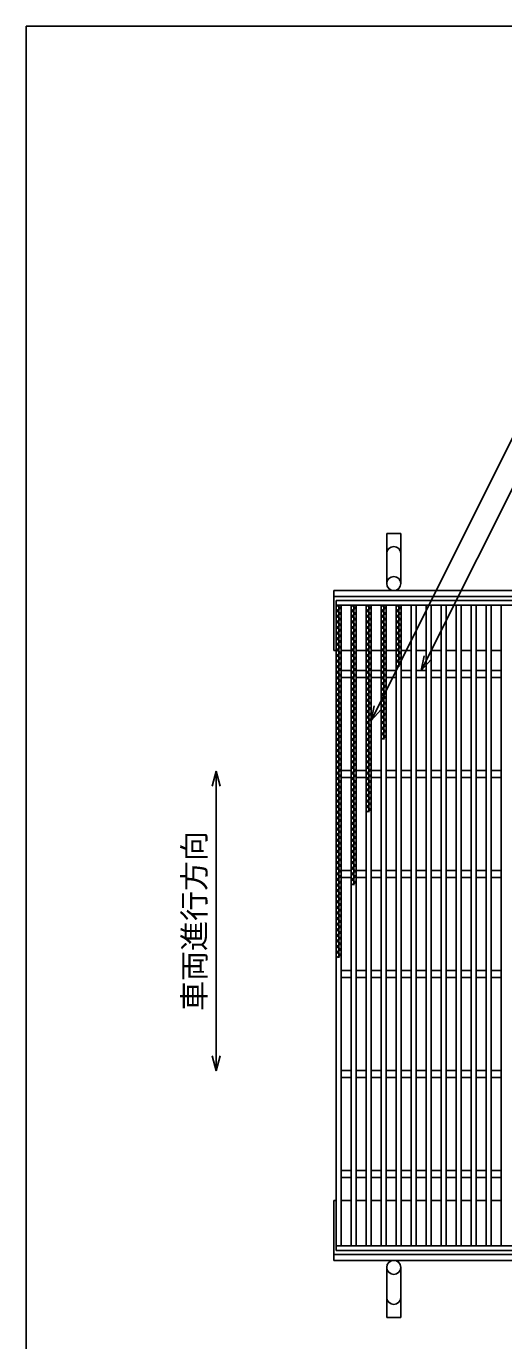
# Model space of a CAD drawing. Units: millimetres, scale not verified. Extents: x -1820 to 1731, y -1282 to 1054.
# Drawn here: x -1729 to -1252, y -261 to 1054 of the extents above; entities that cross this region are included whole.
import ezdxf
from ezdxf.enums import TextEntityAlignment as Align

# ---------------------------------------------------------------- set-up
doc = ezdxf.new("R2010")
doc.units = ezdxf.units.MM
doc.header["$LTSCALE"] = 10
for name, color, linetype, lineweight in [('0_2', 150, 'Continuous', 25), ('16', 3, 'Continuous', 25), ('19', 6, 'Continuous', 25), ('22', 4, 'Continuous', 25)]:
    doc.layers.add(name, color=color, linetype=linetype, lineweight=lineweight)
doc.styles.add('ベクトル', font='')
doc.styles.get('ベクトル').set_extended_font_data('ベクトル')

msp = doc.modelspace()

# ---------------------------------------------------------------- linework, layer by layer
at = {"layer": '0_2'}
for p, q in [((-1729, -1146.5), (-1729, 1053.5)), ((-1729, 1053.5), (1731, 1053.5))]:
    msp.add_line(p, q, dxfattribs=at)
at = {"layer": '16'}
for p, q in [((-1419, 479), (-424, 479)), ((-1419, 474.5), (-1419, 479)), ((-424, 474.5), (-1419, 474.5)), ((-1419, 474.5), (-1419, -166.5)), ((-1414, 474.5), (-1419, 474.5)), ((-1419, 474.5), (-1414, 471.7)), ((-1416.5, 474.5), (-1416.5, 121.7)), ((-1414, -166.5), (-1414, 474.5)), ((-1404, 474.5), (-1404, -166.5)), ((-1399, 474.5), (-1404, 474.5)), ((-1404, 474.5), (-1399, 471.7)), ((-1401.5, 474.5), (-1401.5, 194.5)), ((-1399, -166.5), (-1399, 474.5)), ((-1389, 474.5), (-1389, -166.5)), ((-1384, 474.5), (-1389, 474.5)), ((-1389, 474.5), (-1384, 471.7)), ((-1386.5, 474.5), (-1386.5, 267.3)), ((-1384, -166.5), (-1384, 474.5)), ((-1374, 474.5), (-1374, -166.5)), ((-1369, 474.5), (-1374, 474.5)), ((-1374, 474.5), (-1369, 471.7)), ((-1371.5, 474.5), (-1371.5, 340.1)), ((-1369, -166.5), (-1369, 474.5)), ((-1359, 474.5), (-1359, -166.5)), ((-1354, 474.5), (-1359, 474.5)), ((-1359, 474.5), (-1354, 471.7)), ((-1356.5, 474.5), (-1356.5, 412.9)), ((-1354, -166.5), (-1354, 474.5)), ((-1344, 474.5), (-1344, -166.5)), ((-1339, 474.5), (-1344, 474.5)), ((-1339, -166.5), (-1339, 474.5)), ((-1329, 474.5), (-1329, -166.5)), ((-1324, 474.5), (-1329, 474.5)), ((-1324, -166.5), (-1324, 474.5)), ((-1314, 474.5), (-1314, -166.5)), ((-1309, 474.5), (-1314, 474.5)), ((-1309, -166.5), (-1309, 474.5)), ((-1299, 474.5), (-1299, -166.5)), ((-1294, 474.5), (-1299, 474.5)), ((-1294, -166.5), (-1294, 474.5)), ((-1284, 474.5), (-1284, -166.5)), ((-1279, 474.5), (-1284, 474.5)), ((-1279, -166.5), (-1279, 474.5)), ((-1269, 474.5), (-1269, -166.5)), ((-1264, 474.5), (-1269, 474.5)), ((-1264, -166.5), (-1264, 474.5)), ((-1254, 474.5), (-1254, -166.5)), ((-1249, 474.5), (-1254, 474.5)), ((-1414, 471.7), (-1419, 468.9)), ((-1419, 468.9), (-1414, 466.1)), ((-1414, 466.1), (-1419, 463.3)), ((-1419, 463.3), (-1414, 460.5)), ((-1414, 460.5), (-1419, 457.7)), ((-1399, 471.7), (-1404, 468.9)), ((-1404, 468.9), (-1399, 466.1)), ((-1399, 466.1), (-1404, 463.3)), ((-1404, 463.3), (-1399, 460.5)), ((-1399, 460.5), (-1404, 457.7)), ((-1384, 471.7), (-1389, 468.9)), ((-1389, 468.9), (-1384, 466.1)), ((-1384, 466.1), (-1389, 463.3)), ((-1389, 463.3), (-1384, 460.5)), ((-1384, 460.5), (-1389, 457.7)), ((-1369, 471.7), (-1374, 468.9)), ((-1374, 468.9), (-1369, 466.1)), ((-1369, 466.1), (-1374, 463.3)), ((-1374, 463.3), (-1369, 460.5)), ((-1369, 460.5), (-1374, 457.7)), ((-1354, 471.7), (-1359, 468.9)), ((-1359, 468.9), (-1354, 466.1)), ((-1354, 466.1), (-1359, 463.3)), ((-1359, 463.3), (-1354, 460.5)), ((-1354, 460.5), (-1359, 457.7)), ((-1419, 457.7), (-1414, 454.9)), ((-1414, 454.9), (-1419, 452.1)), ((-1419, 452.1), (-1414, 449.3)), ((-1414, 449.3), (-1419, 446.5)), ((-1404, 457.7), (-1399, 454.9)), ((-1399, 454.9), (-1404, 452.1)), ((-1404, 452.1), (-1399, 449.3)), ((-1399, 449.3), (-1404, 446.5)), ((-1389, 457.7), (-1384, 454.9)), ((-1384, 454.9), (-1389, 452.1)), ((-1389, 452.1), (-1384, 449.3)), ((-1384, 449.3), (-1389, 446.5)), ((-1374, 457.7), (-1369, 454.9)), ((-1369, 454.9), (-1374, 452.1)), ((-1374, 452.1), (-1369, 449.3)), ((-1369, 449.3), (-1374, 446.5)), ((-1359, 457.7), (-1354, 454.9)), ((-1354, 454.9), (-1359, 452.1)), ((-1359, 452.1), (-1354, 449.3)), ((-1354, 449.3), (-1359, 446.5)), ((-1419, 446.5), (-1414, 443.7)), ((-1414, 443.7), (-1419, 440.9)), ((-1419, 440.9), (-1414, 438.1)), ((-1414, 438.1), (-1419, 435.3)), ((-1419, 435.3), (-1414, 432.5)), ((-1404, 446.5), (-1399, 443.7)), ((-1399, 443.7), (-1404, 440.9)), ((-1404, 440.9), (-1399, 438.1)), ((-1399, 438.1), (-1404, 435.3)), ((-1404, 435.3), (-1399, 432.5)), ((-1389, 446.5), (-1384, 443.7)), ((-1384, 443.7), (-1389, 440.9)), ((-1389, 440.9), (-1384, 438.1)), ((-1384, 438.1), (-1389, 435.3)), ((-1389, 435.3), (-1384, 432.5)), ((-1374, 446.5), (-1369, 443.7)), ((-1369, 443.7), (-1374, 440.9)), ((-1374, 440.9), (-1369, 438.1)), ((-1369, 438.1), (-1374, 435.3)), ((-1374, 435.3), (-1369, 432.5)), ((-1359, 446.5), (-1354, 443.7)), ((-1354, 443.7), (-1359, 440.9)), ((-1359, 440.9), (-1354, 438.1)), ((-1354, 438.1), (-1359, 435.3)), ((-1359, 435.3), (-1354, 432.5)), ((-1414, 432.5), (-1419, 429.7)), ((-1419, 429.7), (-1414, 426.9)), ((-1414, 426.9), (-1419, 424.1)), ((-1419, 424.1), (-1414, 421.3)), ((-1414, 421.3), (-1419, 418.5)), ((-1399, 432.5), (-1404, 429.7)), ((-1404, 429.7), (-1399, 426.9)), ((-1399, 426.9), (-1404, 424.1)), ((-1404, 424.1), (-1399, 421.3)), ((-1399, 421.3), (-1404, 418.5)), ((-1384, 432.5), (-1389, 429.7)), ((-1389, 429.7), (-1384, 426.9)), ((-1384, 426.9), (-1389, 424.1)), ((-1389, 424.1), (-1384, 421.3)), ((-1384, 421.3), (-1389, 418.5)), ((-1369, 432.5), (-1374, 429.7)), ((-1374, 429.7), (-1369, 426.9)), ((-1369, 426.9), (-1374, 424.1)), ((-1374, 424.1), (-1369, 421.3)), ((-1369, 421.3), (-1374, 418.5)), ((-1354, 432.5), (-1359, 429.7)), ((-1359, 429.7), (-1354, 426.9)), ((-1354, 426.9), (-1359, 424.1)), ((-1359, 424.1), (-1354, 421.3)), ((-1354, 421.3), (-1359, 418.5)), ((-1419, 418.5), (-1414, 415.7)), ((-1414, 415.7), (-1419, 412.9)), ((-1419, 412.9), (-1414, 410.1)), ((-1414, 410.1), (-1419, 407.3)), ((-1414, 409), (-1404, 409)), ((-1404, 418.5), (-1399, 415.7)), ((-1399, 415.7), (-1404, 412.9)), ((-1404, 412.9), (-1399, 410.1)), ((-1399, 410.1), (-1404, 407.3)), ((-1399, 409), (-1389, 409)), ((-1389, 418.5), (-1384, 415.7)), ((-1384, 415.7), (-1389, 412.9)), ((-1389, 412.9), (-1384, 410.1)), ((-1384, 410.1), (-1389, 407.3)), ((-1384, 409), (-1374, 409)), ((-1374, 418.5), (-1369, 415.7)), ((-1369, 415.7), (-1374, 412.9)), ((-1374, 412.9), (-1369, 410.1)), ((-1369, 410.1), (-1374, 407.3)), ((-1369, 409), (-1359, 409)), ((-1359, 418.5), (-1354, 415.7)), ((-1354, 415.7), (-1359, 412.9)), ((-1354, 409), (-1344, 409)), ((-1339, 409), (-1329, 409)), ((-1324, 409), (-1314, 409)), ((-1309, 409), (-1299, 409)), ((-1294, 409), (-1284, 409)), ((-1279, 409), (-1269, 409)), ((-1264, 409), (-1254, 409)), ((-1419, 407.3), (-1414, 404.5)), ((-1414, 404.5), (-1419, 401.7)), ((-1419, 401.7), (-1414, 398.9)), ((-1414, 398.9), (-1419, 396.1)), ((-1419, 396.1), (-1414, 393.3)), ((-1414, 402), (-1404, 402)), ((-1404, 407.3), (-1399, 404.5)), ((-1399, 404.5), (-1404, 401.7)), ((-1404, 401.7), (-1399, 398.9)), ((-1399, 398.9), (-1404, 396.1)), ((-1404, 396.1), (-1399, 393.3)), ((-1399, 402), (-1389, 402)), ((-1389, 407.3), (-1384, 404.5)), ((-1384, 404.5), (-1389, 401.7)), ((-1389, 401.7), (-1384, 398.9)), ((-1384, 398.9), (-1389, 396.1)), ((-1389, 396.1), (-1384, 393.3)), ((-1384, 402), (-1374, 402)), ((-1374, 407.3), (-1369, 404.5)), ((-1369, 404.5), (-1374, 401.7)), ((-1374, 401.7), (-1369, 398.9)), ((-1369, 398.9), (-1374, 396.1)), ((-1374, 396.1), (-1369, 393.3)), ((-1369, 402), (-1359, 402)), ((-1354, 402), (-1344, 402)), ((-1339, 402), (-1329, 402)), ((-1324, 402), (-1314, 402)), ((-1309, 402), (-1299, 402)), ((-1294, 402), (-1284, 402)), ((-1279, 402), (-1269, 402)), ((-1264, 402), (-1254, 402)), ((-1414, 393.3), (-1419, 390.5)), ((-1419, 390.5), (-1414, 387.7)), ((-1414, 387.7), (-1419, 384.9)), ((-1419, 384.9), (-1414, 382.1)), ((-1414, 382.1), (-1419, 379.3)), ((-1399, 393.3), (-1404, 390.5)), ((-1404, 390.5), (-1399, 387.7)), ((-1399, 387.7), (-1404, 384.9)), ((-1404, 384.9), (-1399, 382.1)), ((-1399, 382.1), (-1404, 379.3)), ((-1384, 393.3), (-1389, 390.5)), ((-1389, 390.5), (-1384, 387.7)), ((-1384, 387.7), (-1389, 384.9)), ((-1389, 384.9), (-1384, 382.1)), ((-1384, 382.1), (-1389, 379.3)), ((-1369, 393.3), (-1374, 390.5)), ((-1374, 390.5), (-1369, 387.7)), ((-1369, 387.7), (-1374, 384.9)), ((-1374, 384.9), (-1369, 382.1)), ((-1369, 382.1), (-1374, 379.3)), ((-1419, 379.3), (-1414, 376.5)), ((-1414, 376.5), (-1419, 373.7)), ((-1419, 373.7), (-1414, 370.9)), ((-1414, 370.9), (-1419, 368.1)), ((-1404, 379.3), (-1399, 376.5)), ((-1399, 376.5), (-1404, 373.7)), ((-1404, 373.7), (-1399, 370.9)), ((-1399, 370.9), (-1404, 368.1)), ((-1389, 379.3), (-1384, 376.5)), ((-1384, 376.5), (-1389, 373.7)), ((-1389, 373.7), (-1384, 370.9)), ((-1384, 370.9), (-1389, 368.1)), ((-1374, 379.3), (-1369, 376.5)), ((-1369, 376.5), (-1374, 373.7)), ((-1374, 373.7), (-1369, 370.9)), ((-1369, 370.9), (-1374, 368.1)), ((-1419, 368.1), (-1414, 365.3)), ((-1414, 365.3), (-1419, 362.5)), ((-1419, 362.5), (-1414, 359.7)), ((-1414, 359.7), (-1419, 356.9)), ((-1419, 356.9), (-1414, 354.1)), ((-1404, 368.1), (-1399, 365.3)), ((-1399, 365.3), (-1404, 362.5)), ((-1404, 362.5), (-1399, 359.7)), ((-1399, 359.7), (-1404, 356.9)), ((-1404, 356.9), (-1399, 354.1)), ((-1389, 368.1), (-1384, 365.3)), ((-1384, 365.3), (-1389, 362.5)), ((-1389, 362.5), (-1384, 359.7)), ((-1384, 359.7), (-1389, 356.9)), ((-1389, 356.9), (-1384, 354.1)), ((-1374, 368.1), (-1369, 365.3)), ((-1369, 365.3), (-1374, 362.5)), ((-1374, 362.5), (-1369, 359.7)), ((-1369, 359.7), (-1374, 356.9)), ((-1374, 356.9), (-1369, 354.1)), ((-1414, 354.1), (-1419, 351.3)), ((-1419, 351.3), (-1414, 348.5)), ((-1414, 348.5), (-1419, 345.7)), ((-1419, 345.7), (-1414, 342.9)), ((-1414, 342.9), (-1419, 340.1)), ((-1399, 354.1), (-1404, 351.3)), ((-1404, 351.3), (-1399, 348.5)), ((-1399, 348.5), (-1404, 345.7)), ((-1404, 345.7), (-1399, 342.9)), ((-1399, 342.9), (-1404, 340.1)), ((-1384, 354.1), (-1389, 351.3)), ((-1389, 351.3), (-1384, 348.5)), ((-1384, 348.5), (-1389, 345.7)), ((-1389, 345.7), (-1384, 342.9)), ((-1384, 342.9), (-1389, 340.1)), ((-1369, 354.1), (-1374, 351.3)), ((-1374, 351.3), (-1369, 348.5)), ((-1369, 348.5), (-1374, 345.7)), ((-1374, 345.7), (-1369, 342.9)), ((-1369, 342.9), (-1374, 340.1)), ((-1419, 340.1), (-1414, 337.3)), ((-1414, 337.3), (-1419, 334.5)), ((-1419, 334.5), (-1414, 331.7)), ((-1414, 331.7), (-1419, 328.9)), ((-1419, 328.9), (-1414, 326.1)), ((-1404, 340.1), (-1399, 337.3)), ((-1399, 337.3), (-1404, 334.5)), ((-1404, 334.5), (-1399, 331.7)), ((-1399, 331.7), (-1404, 328.9)), ((-1404, 328.9), (-1399, 326.1)), ((-1389, 340.1), (-1384, 337.3)), ((-1384, 337.3), (-1389, 334.5)), ((-1389, 334.5), (-1384, 331.7)), ((-1384, 331.7), (-1389, 328.9)), ((-1389, 328.9), (-1384, 326.1)), ((-1414, 326.1), (-1419, 323.3)), ((-1419, 323.3), (-1414, 320.5)), ((-1414, 320.5), (-1419, 317.7)), ((-1419, 317.7), (-1414, 314.9)), ((-1399, 326.1), (-1404, 323.3)), ((-1404, 323.3), (-1399, 320.5)), ((-1399, 320.5), (-1404, 317.7)), ((-1404, 317.7), (-1399, 314.9)), ((-1384, 326.1), (-1389, 323.3)), ((-1389, 323.3), (-1384, 320.5)), ((-1384, 320.5), (-1389, 317.7)), ((-1389, 317.7), (-1384, 314.9)), ((-1414, 314.9), (-1419, 312.1)), ((-1419, 312.1), (-1414, 309.3)), ((-1414, 309.3), (-1419, 306.5)), ((-1419, 306.5), (-1414, 303.7)), ((-1414, 303.7), (-1419, 300.9)), ((-1414, 309), (-1404, 309)), ((-1399, 314.9), (-1404, 312.1)), ((-1404, 312.1), (-1399, 309.3)), ((-1399, 309.3), (-1404, 306.5)), ((-1404, 306.5), (-1399, 303.7)), ((-1399, 303.7), (-1404, 300.9)), ((-1399, 309), (-1389, 309)), ((-1384, 314.9), (-1389, 312.1)), ((-1389, 312.1), (-1384, 309.3)), ((-1384, 309.3), (-1389, 306.5)), ((-1389, 306.5), (-1384, 303.7)), ((-1384, 303.7), (-1389, 300.9)), ((-1384, 309), (-1374, 309)), ((-1369, 309), (-1359, 309)), ((-1354, 309), (-1344, 309)), ((-1339, 309), (-1329, 309)), ((-1324, 309), (-1314, 309)), ((-1309, 309), (-1299, 309)), ((-1294, 309), (-1284, 309)), ((-1279, 309), (-1269, 309)), ((-1264, 309), (-1254, 309)), ((-1419, 300.9), (-1414, 298.1)), ((-1414, 298.1), (-1419, 295.3)), ((-1419, 295.3), (-1414, 292.5)), ((-1414, 292.5), (-1419, 289.7)), ((-1419, 289.7), (-1414, 286.9)), ((-1414, 302), (-1404, 302)), ((-1404, 300.9), (-1399, 298.1)), ((-1399, 298.1), (-1404, 295.3)), ((-1404, 295.3), (-1399, 292.5)), ((-1399, 292.5), (-1404, 289.7)), ((-1404, 289.7), (-1399, 286.9)), ((-1399, 302), (-1389, 302)), ((-1389, 300.9), (-1384, 298.1)), ((-1384, 298.1), (-1389, 295.3)), ((-1389, 295.3), (-1384, 292.5)), ((-1384, 292.5), (-1389, 289.7)), ((-1389, 289.7), (-1384, 286.9)), ((-1384, 302), (-1374, 302)), ((-1369, 302), (-1359, 302)), ((-1354, 302), (-1344, 302)), ((-1339, 302), (-1329, 302)), ((-1324, 302), (-1314, 302)), ((-1309, 302), (-1299, 302)), ((-1294, 302), (-1284, 302)), ((-1279, 302), (-1269, 302)), ((-1264, 302), (-1254, 302)), ((-1414, 286.9), (-1419, 284.1)), ((-1419, 284.1), (-1414, 281.3)), ((-1414, 281.3), (-1419, 278.5)), ((-1419, 278.5), (-1414, 275.7)), ((-1399, 286.9), (-1404, 284.1)), ((-1404, 284.1), (-1399, 281.3)), ((-1399, 281.3), (-1404, 278.5)), ((-1404, 278.5), (-1399, 275.7)), ((-1384, 286.9), (-1389, 284.1)), ((-1389, 284.1), (-1384, 281.3)), ((-1384, 281.3), (-1389, 278.5)), ((-1389, 278.5), (-1384, 275.7)), ((-1414, 275.7), (-1419, 272.9)), ((-1419, 272.9), (-1414, 270.1)), ((-1414, 270.1), (-1419, 267.3)), ((-1419, 267.3), (-1414, 264.5)), ((-1414, 264.5), (-1419, 261.7)), ((-1399, 275.7), (-1404, 272.9)), ((-1404, 272.9), (-1399, 270.1)), ((-1399, 270.1), (-1404, 267.3)), ((-1404, 267.3), (-1399, 264.5)), ((-1399, 264.5), (-1404, 261.7)), ((-1384, 275.7), (-1389, 272.9)), ((-1389, 272.9), (-1384, 270.1)), ((-1384, 270.1), (-1389, 267.3)), ((-1419, 261.7), (-1414, 258.9)), ((-1414, 258.9), (-1419, 256.1)), ((-1419, 256.1), (-1414, 253.3)), ((-1414, 253.3), (-1419, 250.5)), ((-1419, 250.5), (-1414, 247.7)), ((-1404, 261.7), (-1399, 258.9)), ((-1399, 258.9), (-1404, 256.1)), ((-1404, 256.1), (-1399, 253.3)), ((-1399, 253.3), (-1404, 250.5)), ((-1404, 250.5), (-1399, 247.7)), ((-1414, 247.7), (-1419, 244.9)), ((-1419, 244.9), (-1414, 242.1)), ((-1414, 242.1), (-1419, 239.3)), ((-1419, 239.3), (-1414, 236.5)), ((-1399, 247.7), (-1404, 244.9)), ((-1404, 244.9), (-1399, 242.1)), ((-1399, 242.1), (-1404, 239.3)), ((-1404, 239.3), (-1399, 236.5)), ((-1414, 236.5), (-1419, 233.7)), ((-1419, 233.7), (-1414, 230.9)), ((-1414, 230.9), (-1419, 228.1)), ((-1419, 228.1), (-1414, 225.3)), ((-1414, 225.3), (-1419, 222.5)), ((-1399, 236.5), (-1404, 233.7)), ((-1404, 233.7), (-1399, 230.9)), ((-1399, 230.9), (-1404, 228.1)), ((-1404, 228.1), (-1399, 225.3)), ((-1399, 225.3), (-1404, 222.5)), ((-1419, 222.5), (-1414, 219.7)), ((-1414, 219.7), (-1419, 216.9)), ((-1419, 216.9), (-1414, 214.1)), ((-1414, 214.1), (-1419, 211.3)), ((-1419, 211.3), (-1414, 208.5)), ((-1404, 222.5), (-1399, 219.7)), ((-1399, 219.7), (-1404, 216.9)), ((-1404, 216.9), (-1399, 214.1)), ((-1399, 214.1), (-1404, 211.3)), ((-1404, 211.3), (-1399, 208.5)), ((-1414, 208.5), (-1419, 205.7)), ((-1419, 205.7), (-1414, 202.9)), ((-1414, 202.9), (-1419, 200.1)), ((-1419, 200.1), (-1414, 197.3)), ((-1414, 197.3), (-1419, 194.5)), ((-1414, 209), (-1404, 209)), ((-1414, 202), (-1404, 202)), ((-1399, 208.5), (-1404, 205.7)), ((-1404, 205.7), (-1399, 202.9)), ((-1399, 202.9), (-1404, 200.1)), ((-1404, 200.1), (-1399, 197.3)), ((-1399, 197.3), (-1404, 194.5)), ((-1399, 209), (-1389, 209)), ((-1399, 202), (-1389, 202)), ((-1384, 209), (-1374, 209)), ((-1384, 202), (-1374, 202)), ((-1369, 209), (-1359, 209)), ((-1369, 202), (-1359, 202)), ((-1354, 209), (-1344, 209)), ((-1354, 202), (-1344, 202)), ((-1339, 209), (-1329, 209)), ((-1339, 202), (-1329, 202)), ((-1324, 209), (-1314, 209)), ((-1324, 202), (-1314, 202)), ((-1309, 209), (-1299, 209)), ((-1309, 202), (-1299, 202)), ((-1294, 209), (-1284, 209)), ((-1294, 202), (-1284, 202)), ((-1279, 209), (-1269, 209)), ((-1279, 202), (-1269, 202)), ((-1264, 209), (-1254, 209)), ((-1264, 202), (-1254, 202)), ((-1419, 194.5), (-1414, 191.7)), ((-1414, 191.7), (-1419, 188.9)), ((-1419, 188.9), (-1414, 186.1)), ((-1414, 186.1), (-1419, 183.3)), ((-1419, 183.3), (-1414, 180.5)), ((-1414, 180.5), (-1419, 177.7)), ((-1419, 177.7), (-1414, 174.9)), ((-1414, 174.9), (-1419, 172.1)), ((-1419, 172.1), (-1414, 169.3)), ((-1414, 169.3), (-1419, 166.5)), ((-1419, 166.5), (-1414, 163.7)), ((-1414, 163.7), (-1419, 160.9)), ((-1419, 160.9), (-1414, 158.1)), ((-1414, 158.1), (-1419, 155.3)), ((-1419, 155.3), (-1414, 152.5)), ((-1414, 152.5), (-1419, 149.7)), ((-1419, 149.7), (-1414, 146.9)), ((-1414, 146.9), (-1419, 144.1)), ((-1419, 144.1), (-1414, 141.3)), ((-1414, 141.3), (-1419, 138.5)), ((-1419, 138.5), (-1414, 135.7)), ((-1414, 135.7), (-1419, 132.9)), ((-1419, 132.9), (-1414, 130.1)), ((-1414, 130.1), (-1419, 127.3)), ((-1419, 127.3), (-1414, 124.5)), ((-1414, 124.5), (-1419, 121.7)), ((-1414, 109), (-1404, 109)), ((-1399, 109), (-1389, 109)), ((-1384, 109), (-1374, 109)), ((-1369, 109), (-1359, 109)), ((-1354, 109), (-1344, 109)), ((-1339, 109), (-1329, 109)), ((-1324, 109), (-1314, 109)), ((-1309, 109), (-1299, 109)), ((-1294, 109), (-1284, 109)), ((-1279, 109), (-1269, 109)), ((-1264, 109), (-1254, 109)), ((-1414, 102), (-1404, 102)), ((-1399, 102), (-1389, 102)), ((-1384, 102), (-1374, 102)), ((-1369, 102), (-1359, 102)), ((-1354, 102), (-1344, 102)), ((-1339, 102), (-1329, 102)), ((-1324, 102), (-1314, 102)), ((-1309, 102), (-1299, 102)), ((-1294, 102), (-1284, 102)), ((-1279, 102), (-1269, 102)), ((-1264, 102), (-1254, 102)), ((-1414, 9), (-1404, 9)), ((-1414, 2), (-1404, 2)), ((-1399, 9), (-1389, 9)), ((-1399, 2), (-1389, 2)), ((-1384, 9), (-1374, 9)), ((-1384, 2), (-1374, 2)), ((-1369, 9), (-1359, 9)), ((-1369, 2), (-1359, 2)), ((-1354, 9), (-1344, 9)), ((-1354, 2), (-1344, 2)), ((-1339, 9), (-1329, 9)), ((-1339, 2), (-1329, 2)), ((-1324, 9), (-1314, 9)), ((-1324, 2), (-1314, 2)), ((-1309, 9), (-1299, 9)), ((-1309, 2), (-1299, 2)), ((-1294, 9), (-1284, 9)), ((-1294, 2), (-1284, 2)), ((-1279, 9), (-1269, 9)), ((-1279, 2), (-1269, 2)), ((-1264, 9), (-1254, 9)), ((-1264, 2), (-1254, 2)), ((-1414, -91), (-1404, -91)), ((-1399, -91), (-1389, -91)), ((-1384, -91), (-1374, -91)), ((-1369, -91), (-1359, -91)), ((-1354, -91), (-1344, -91)), ((-1339, -91), (-1329, -91)), ((-1324, -91), (-1314, -91)), ((-1309, -91), (-1299, -91)), ((-1294, -91), (-1284, -91)), ((-1279, -91), (-1269, -91)), ((-1264, -91), (-1254, -91)), ((-1414, -98), (-1404, -98)), ((-1399, -98), (-1389, -98)), ((-1384, -98), (-1374, -98)), ((-1369, -98), (-1359, -98)), ((-1354, -98), (-1344, -98)), ((-1339, -98), (-1329, -98)), ((-1324, -98), (-1314, -98)), ((-1309, -98), (-1299, -98)), ((-1294, -98), (-1284, -98)), ((-1279, -98), (-1269, -98)), ((-1264, -98), (-1254, -98)), ((-1419, -166.5), (-424, -166.5)), ((-1419, -171), (-1419, -166.5)), ((-1419, -166.5), (-1414, -166.5)), ((-1404, -166.5), (-1399, -166.5)), ((-1389, -166.5), (-1384, -166.5)), ((-1374, -166.5), (-1369, -166.5)), ((-1359, -166.5), (-1354, -166.5)), ((-1344, -166.5), (-1339, -166.5)), ((-1329, -166.5), (-1324, -166.5)), ((-1314, -166.5), (-1309, -166.5)), ((-1299, -166.5), (-1294, -166.5)), ((-1284, -166.5), (-1279, -166.5)), ((-1269, -166.5), (-1264, -166.5)), ((-1254, -166.5), (-1249, -166.5)), ((-424, -171), (-1419, -171))]:
    msp.add_line(p, q, dxfattribs=at)
at = {"layer": '19'}
for p, q in [((-1368.5, 496), (-1368.5, 546)), ((-1368.5, 546), (-1354.5, 546)), ((-1354.5, 546), (-1354.5, 496)), ((-1421.5, 489), (-421.5, 489)), ((-1421.5, 429), (-1421.5, 489)), ((-1421.5, 483), (-421.5, 483)), ((-1421.5, 429), (-1419, 429)), ((-1414, 429), (-1404, 429)), ((-1399, 429), (-1389, 429)), ((-1384, 429), (-1374, 429)), ((-1369, 429), (-1359, 429)), ((-1354, 429), (-1344, 429)), ((-1339, 429), (-1329, 429)), ((-1324, 429), (-1314, 429)), ((-1309, 429), (-1299, 429)), ((-1294, 429), (-1284, 429)), ((-1279, 429), (-1269, 429)), ((-1264, 429), (-1254, 429)), ((-1421.5, -181), (-1421.5, -121)), ((-1421.5, -121), (-1419, -121)), ((-1414, -121), (-1404, -121)), ((-1399, -121), (-1389, -121)), ((-1384, -121), (-1374, -121)), ((-1369, -121), (-1359, -121)), ((-1354, -121), (-1344, -121)), ((-1339, -121), (-1329, -121)), ((-1324, -121), (-1314, -121)), ((-1309, -121), (-1299, -121)), ((-1294, -121), (-1284, -121)), ((-1279, -121), (-1269, -121)), ((-1264, -121), (-1254, -121)), ((-1421.5, -175), (-421.5, -175)), ((-1421.5, -181), (-421.5, -181)), ((-1368.5, -188), (-1368.5, -238)), ((-1354.5, -238), (-1354.5, -188)), ((-1368.5, -238), (-1354.5, -238))]:
    msp.add_line(p, q, dxfattribs=at)
for centre in [(-1361.5, 496), (-1361.5, -188)]:
    msp.add_circle(centre, 7, dxfattribs=at)
for centre, start, end in [((-1361.5, 526), 0, 180), ((-1361.5, -218), 180, 0)]:
    msp.add_arc(centre, 7, start, end, dxfattribs=at)
at = {"layer": '22'}
for p, q in [((-1384, 359), (-1178.8, 769.5)), ((-1334, 409), (-1176.2, 724.5)), ((-1334, 409), (-1331, 423.6)), ((-1334, 409), (-1324, 420)), ((-1384, 359), (-1381, 373.6)), ((-1384, 359), (-1374, 370)), ((-1539, 308.5), (-1543, 293.5)), ((-1535, 293.5), (-1539, 308.5)), ((-1539, 308.5), (-1539, 8.5)), ((-1539, 8.5), (-1543, 23.5)), ((-1535, 23.5), (-1539, 8.5))]:
    msp.add_line(p, q, dxfattribs=at)

# ---------------------------------------------------------------- texts
at = {"layer": '22', "color": 2, "style": 'ベクトル'}
msp.add_text('車両進行方向', height=21.99, rotation=90, dxfattribs=at).set_placement((-1561, 68.5), align=Align.MIDDLE_LEFT)

doc.saveas('drawing.dxf')
